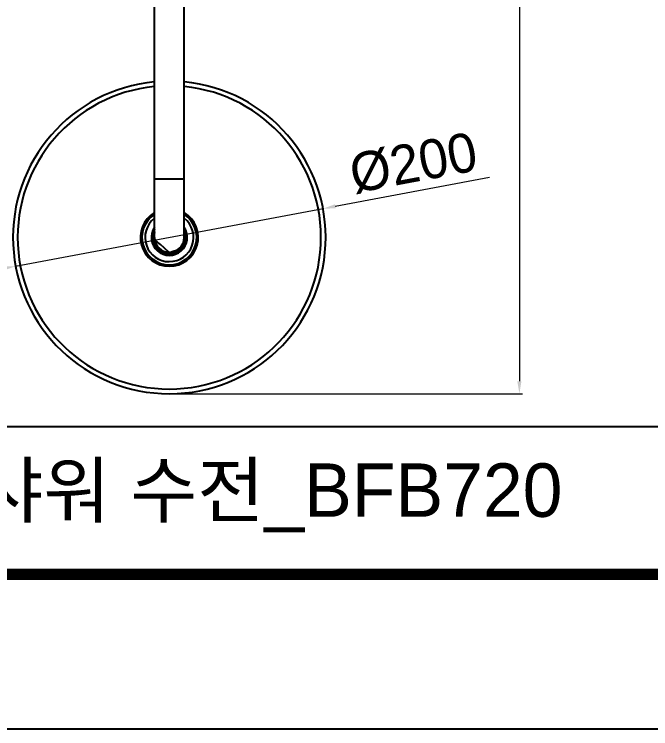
# Model space of a CAD drawing. Extents: x 16296660632 to 16296678186, y -37409619871 to -37409616409.
# Drawn here: x 16296676203.2 to 16296676610.3, y -37409618717.6 to -37409618260.5 of the extents above; entities that cross this region are included whole.
import ezdxf

# ---------------------------------------------------------------- set-up
doc = ezdxf.new("R2010")
doc.units = 0
doc.header["$LTSCALE"] = 10
doc.header["$MEASUREMENT"] = 0
doc.header["$PDMODE"] = 3
doc.header["$PDSIZE"] = -10
doc.layers.get('0').update_dxf_attribs({"linetype": 'CONTINUOUS'})
doc.layers.get('DEFPOINTS').update_dxf_attribs({"linetype": 'CONTINUOUS'})
doc.styles.add('Daelim Dimension', font='')
doc.styles.get('Daelim Dimension').set_extended_font_data('나눔고딕')
doc.dimstyles.new('DEFAULT', dxfattribs={"dimscale": 2, "dimtxt": 2, "dimasz": 2, "dimexe": 0, "dimexo": 2, "dimgap": 1, "dimtad": 1, "dimdec": 1, "dimzin": 9, "dimdsep": 46, "dimtxsty": 'Daelim Dimension', "dimcen": 0.5, "dimclrd": 252, "dimclre": 252, "dimclrt": 3, "dimadec": 1, "dimazin": 0, "dimtfac": 1, "dimtdec": 1, "dimtix": 1, "dimtmove": 0, "dimatfit": 3, "dimfxl": 1, "dimtolj": 1, "dimtzin": 1, "dimlwd": 9, "dimlwe": 9, "dimarcsym": 0})

# ---------------------------------------------------------------- blocks, each defined once
blk = doc.blocks.new('*D9')
at = {"color": 5, "lineweight": 9, "ltscale": 0.5, "transparency": 16777216}
for p, q in [((16296676411.39191, -37409617958.25592), (16296676528.27962, -37409617958.25592)), ((16296676526.27962, -37409617966.25592), (16296676526.27962, -37409618495.25592)), ((16296676306.39191, -37409618503.25592), (16296676528.27962, -37409618503.25592))]:
    blk.add_line(p, q, dxfattribs=at)
at = {"color": 5, "ltscale": 0.5, "transparency": 16777216}
for points in [[(16296676524.94629, -37409617966.25592), (16296676527.61296, -37409617966.25592), (16296676526.27962, -37409617958.25592)], [(16296676524.94629, -37409618495.25592), (16296676527.61296, -37409618495.25592), (16296676526.27962, -37409618503.25592)]]:
    blk.add_solid(points, dxfattribs=at)
at = {"layer": 'DEFPOINTS', "color": 0, "ltscale": 0.5, "transparency": 16777216}
for p in [(16296676407.39191, -37409617958.25592), (16296676302.39191, -37409618503.25592), (16296676526.27962, -37409618503.25592)]:
    blk.add_point(p, dxfattribs=at)
at = {"color": 7, "ltscale": 0.5, "transparency": 16777216, "insert": (16296676513.5071, -37409618230.75592), "char_height": 20, "attachment_point": 5, "rotation": 90, "style": 'Daelim Dimension'}
blk.add_mtext('\\A1;545', dxfattribs=at)
blk = doc.blocks.new('*D10')
at = {"color": 5, "lineweight": 9, "ltscale": 0.5, "transparency": 16777216}
for p, q in [((16296676507.27714, -37409618364.882462), (16296676408.546101, -37409618383.374023)), ((16296676204.101, -37409618421.665001), (16296676400.682819, -37409618384.846748)), ((16296676196.23772, -37409618423.137733), (16296676188.374451, -37409618424.610474))]:
    blk.add_line(p, q, dxfattribs=at)
at = {"color": 5, "ltscale": 0.5, "transparency": 16777216}
for points in [[(16296676408.30064, -37409618382.063477), (16296676408.79155, -37409618384.68457), (16296676400.682819, -37409618384.846748)], [(16296676195.99227, -37409618421.827187), (16296676196.483179, -37409618424.44828), (16296676204.101, -37409618421.665001)]]:
    blk.add_solid(points, dxfattribs=at)
at = {"layer": 'DEFPOINTS', "color": 0, "ltscale": 0.5, "transparency": 16777216}
for p in [(16296676400.682819, -37409618384.846748), (16296676204.101, -37409618421.665001)]:
    blk.add_point(p, dxfattribs=at)
at = {"color": 7, "ltscale": 0.5, "transparency": 16777216, "insert": (16296676458.535271, -37409618355.729736), "char_height": 20, "attachment_point": 5, "rotation": 10.60815596, "style": 'Daelim Dimension'}
blk.add_mtext('\\A1;{\\H1.25x;\\C256;Ø200}', dxfattribs=at)

msp = doc.modelspace()

# ---------------------------------------------------------------- linework, layer by layer
at = {"ltscale": 0.5}
for p, q in [((16296676292.891911, -37409618403.25592), (16296676292.891911, -37409618003.25592)), ((16296676311.891911, -37409618403.25592), (16296676311.891911, -37409618003.25592)), ((16296676292.891911, -37409618365.75592), (16296676311.891911, -37409618365.75592)), ((16296676302.391911, -37409618412.891701), (16296676302.38485, -37409618412.89183)), ((16296676302.391911, -37409618412.891701), (16296676302.403351, -37409618412.891479))]:
    msp.add_line(p, q, dxfattribs=at)
at = {"color": 5}
msp.add_line((16296675085.52157, -37409618524.163643), (16296677622.588039, -37409618524.163643), dxfattribs=at)
at = {"ltscale": 0.5}
msp.add_lwpolyline([(16296675034.855539, -37409618717.603394), (16296678185.69553, -37409618717.603394), (16296678185.69553, -37409616408.923378), (16296675034.855539, -37409616408.923378)], close=True, dxfattribs=at)
at = {"color": 5, "linetype": 'ByBlock', "lineweight": 200, "const_width": 7.26}
msp.add_lwpolyline([(16296675085.52157, -37409618618.747757), (16296678134.721569, -37409618618.747757), (16296678134.721569, -37409616462.527771), (16296675085.52157, -37409616462.527771)], close=True, dxfattribs=at)
at = {"ltscale": 0.5}
for centre, radius, start, end in [((16296676302.391911, -37409618403.25592), 100, 95.46170682, 84.53829318), ((16296676302.391911, -37409618403.25592), 97, 95.62914639, 84.37020107), ((16296676302.391911, -37409618403.25592), 18.5, 120.96087029, 59.04724498), ((16296676302.391911, -37409618403.25592), 17.5, 123.04091034, 56.95593765), ((16296676302.391911, -37409618403.25592), 15.5, 128.02583792, 51.98491598), ((16296676302.391911, -37409618403.25592), 11.5, 146.20354546, 33.81173071), ((16296676302.391911, -37409618403.25592), 11, 150.25463073, 29.75041168), ((16296676302.391911, -37409618403.25592), 10.25, 158.27765333, 21.9338034), ((16296676302.416389, -37409618403.075287), 9.947195, 163.60504487, 180.9512427), ((16296676302.376209, -37409618403.07476), 9.907027, 180.95823766, 181.86294774), ((16296676302.391911, -37409618403.25592), 9.5, 180, 0), ((16296676302.643471, -37409618403.884201), 10.206361, 20.01754017, 24.76608824), ((16296676302.252359, -37409618403.372414), 9.511183, 310.85616709, 311.50384141)]:
    msp.add_arc(centre, radius, start, end, dxfattribs=at)
for points, knots in [([(16296676302.38485, -37409618412.89183), (16296676301.75201, -37409618412.903297), (16296676300.480591, -37409618412.800758), (16296676298.643181, -37409618412.277641), (16296676296.942089, -37409618411.406761), (16296676295.44252, -37409618410.222427), (16296676294.20013, -37409618408.770714), (16296676293.26071, -37409618407.106697), (16296676292.65815, -37409618405.294098), (16296676292.495001, -37409618404.029427), (16296676292.474421, -37409618403.396797)], [0, 0, 0, 0, 0.1249987685, 0.2499915606, 0.3749897336, 0.4999890716, 0.6249897922, 0.7499918056, 0.8749952351, 1, 1, 1, 1]), ([(16296676302.403351, -37409618412.891479), (16296676302.955311, -37409618412.880417), (16296676304.059641, -37409618412.762917), (16296676305.659491, -37409618412.304802), (16296676307.15659, -37409618411.578056), (16296676308.05669, -37409618410.927353), (16296676308.474239, -37409618410.566223)], [0, 0, 0, 0, 0.2500100584, 0.5000035929, 0.750002066, 1, 1, 1, 1])]:
    msp.add_open_spline(points, degree=3, knots=knots, dxfattribs=at)

# ---------------------------------------------------------------- texts
at = {"color": 2, "insert": (16296675644.83884, -37409618547.848999), "char_height": 34.189155, "width": 2022.33854808, "attachment_point": 1, "style": 'Daelim Dimension'}
msp.add_mtext('{\\fPretendard Variable SemiBold|b0|i0|c129|p2;대림바스(주)}_BATRA_레인샤워 수전_BFB720', dxfattribs=at)

# ---------------------------------------------------------------- dimensions: what is measured, and where the dimension line sits
at = {"ltscale": 0.5}
dim = msp.add_linear_dim(base=(16296676526.279619, -37409618503.25592), p1=(16296676407.391911, -37409617958.25592), p2=(16296676302.391911, -37409618503.25592), angle=90, dimstyle='DEFAULT', override={"dimtxt": 10, "dimasz": 4, "dimexe": 1, "dimdec": 0, "dimclrd": 5, "dimclre": 5, "dimclrt": 7}, dxfattribs=at)
dim.commit()
dim.dimension.update_dxf_attribs({"geometry": '*D9', "text_midpoint": (16296676513.507099, -37409618230.75592)})
dim = msp.add_diameter_dim_2p(p1=(16296676204.101, -37409618421.665001), p2=(16296676400.682819, -37409618384.846748), text='{\\H1.25x;\\C256;Ø200}', dimstyle='DEFAULT', override={"dimtxt": 10, "dimasz": 4, "dimexe": 1, "dimdec": 0, "dimclrd": 5, "dimclre": 5, "dimclrt": 7}, dxfattribs=at)
dim.commit()
dim.dimension.update_dxf_attribs({"geometry": '*D10', "text_midpoint": (16296676458.535271, -37409618355.729736)})

doc.saveas('drawing.dxf')
